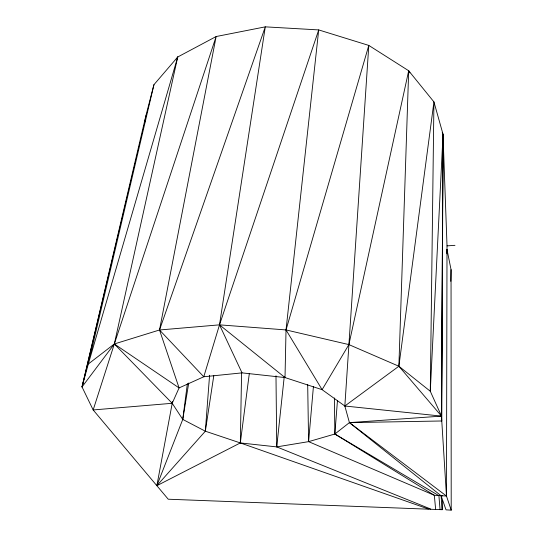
<?xml version="1.0" encoding="UTF-8"?>
<svg xmlns="http://www.w3.org/2000/svg" width="537" height="537" viewBox="0 0 537 537"><rect width="100%" height="100%" fill="white"/><g stroke="black" fill="none" stroke-linecap="round" stroke-linejoin="round"><path stroke-width="0.81" d="M176.928 58.452L177.727 56.989L114.327 343.969L172.202 403.287L182.755 419.41L205.335 431.198L240.321 442.931L276.736 446.898L308.6 441.642L434.319 495.289L446.475 496.04L447.012 245.604L442.991 134.109L433.936 101.916L408.691 70.756L368.798 45.417L318.716 29.918L265.285 26.85L216.136 36.536L177.727 56.989L153.938 84.698L145.896 115.73L82.027 386.935L93.17 409.953L168.235 499.215L442.152 509.707L442.394 500.504M446.905 253.719L447.006 249.537L451.046 269.614L451.208 510.15L446.019 509.855L441.092 495.758L349.419 422.619L441.515 416.121L430.285 391.245L443.025 134.599L441.776 420.981L446.475 496.04L349.419 422.619L344.841 406.006L368.798 45.417L286.026 329.94L285.013 377.565L322.113 389.681L344.841 406.006L441.515 416.121L441.776 420.981L349.419 422.619L334.86 434.017L308.6 441.642L307.688 384.626M441.515 416.121L443.025 134.599M241.583 372.597L240.321 442.931L156.858 485.69L172.518 401.636L172.202 403.287L93.17 409.953L114.327 343.969L216.136 36.536L159.516 329.987L179.076 387.915L172.202 403.287M450.805 281.334L451.046 269.614M409.885 72.965L408.691 70.756L398.877 366.241L441.474 416.054L442.991 134.109L442.199 132.632M188.729 383.015L182.755 419.41L156.858 485.69L205.335 431.198L209.584 375.235M337.464 400.582L334.86 434.017L434.319 495.289L435.635 509.237M308.6 441.642L313.413 386.64M430.728 509.056L276.736 446.898L284.221 376.853M182.755 419.41L187.373 383.673M249.269 373.886L240.321 442.931L428.331 508.969M205.335 431.198L213.8 375.638M242.026 372.873L219.499 324.845L265.285 26.85L159.516 329.987L114.327 343.969L88.33 363.999L82.027 386.935L114.327 343.969L179.076 387.915L203.771 376.766L242.026 372.873L285.013 377.565L219.499 324.845L159.516 329.987L203.771 376.766L219.499 324.845L318.716 29.918L286.026 329.94L322.113 389.681L348.882 344.6L408.691 70.756M144.567 123.148L145.896 115.73M82.027 386.935L153.938 84.698L88.33 363.999L177.727 56.989L177.27 58.6M446.475 496.04L451.208 510.15M344.841 406.006L398.877 366.241L433.936 101.916L430.285 391.245L398.877 366.241L348.882 344.6L286.026 329.94L219.499 324.845M454.973 245.335L447.039 245.872M442.636 495.819L441.092 495.758L442.152 509.707M440.058 509.626L438.91 495.685L334.86 434.017L334.417 397.964M447.227 252.873L447.006 249.537L447.12 252.759M275.984 375.793L276.736 446.898"/></g></svg>
